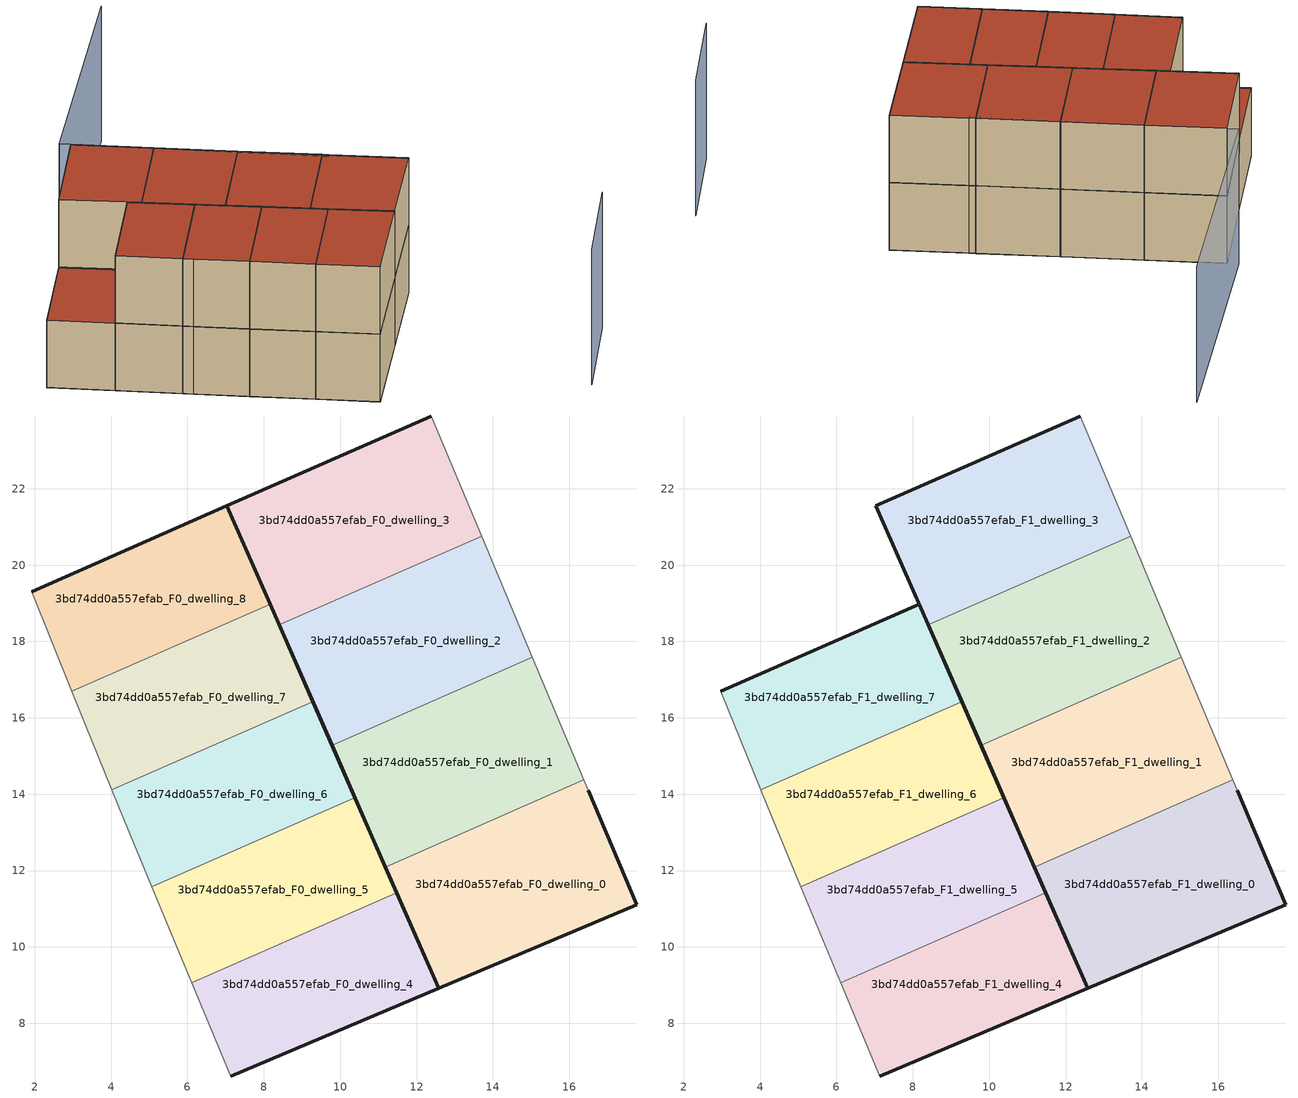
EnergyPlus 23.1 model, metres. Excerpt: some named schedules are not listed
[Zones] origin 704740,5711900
3bd74dd0a557efab_F0_dwelling_0
 floor ground (EU_floor_Construction): 17.77,11.1 16.49,14.1 16.38,14.37 11.18,12.09 12.58,8.92 z0
 wall outside (EU_wall_Construction): 16.49,14.1 17.77,11.1 12.58,8.92 11.18,12.09 z0:3
 wall adiabatic (EU_wall_Construction): 16.38,14.37 16.49,14.1 z0:3
 wall to 3bd74dd0a557efab_F0_dwelling_1 (EU_wall_Construction): 11.18,12.09 16.38,14.37 z0:3
3bd74dd0a557efab_F0_dwelling_1
 floor ground (EU_floor_Construction): 16.38,14.37 15.03,17.58 9.79,15.28 11.18,12.09 z0
 wall outside (EU_wall_Construction): 11.18,12.09 9.79,15.28 z0:3
 wall to 3bd74dd0a557efab_F0_dwelling_2 (EU_wall_Construction): 9.79,15.28 15.03,17.58 z0:3
 wall adiabatic (EU_wall_Construction): 15.03,17.58 16.38,14.37 z0:3
3bd74dd0a557efab_F0_dwelling_2
 floor ground (EU_floor_Construction): 15.03,17.58 13.7,20.76 8.4,18.43 9.79,15.28 z0
 wall outside (EU_wall_Construction): 9.79,15.28 8.4,18.43 z0:3
 wall to 3bd74dd0a557efab_F0_dwelling_3 (EU_wall_Construction): 8.4,18.43 13.7,20.76 z0:3
 wall adiabatic (EU_wall_Construction): 13.7,20.76 15.03,17.58 z0:3
3bd74dd0a557efab_F0_dwelling_3
 floor ground (EU_floor_Construction): 13.7,20.76 12.39,23.91 7.03,21.55 8.4,18.43 z0
 wall outside (EU_wall_Construction): 8.4,18.43 7.03,21.55 12.39,23.91 z0:3
 wall adiabatic (EU_wall_Construction): 12.39,23.91 13.7,20.76 z0:3
3bd74dd0a557efab_F0_dwelling_4
 floor ground (EU_floor_Construction): 12.58,8.92 11.48,11.42 6.11,9.07 7.13,6.62 z0
 wall outside (EU_wall_Construction): 11.48,11.42 12.58,8.92 7.13,6.62 z0:3
 wall adiabatic (EU_wall_Construction): 7.13,6.62 6.11,9.07 z0:3
 wall to 3bd74dd0a557efab_F0_dwelling_5 (EU_wall_Construction): 6.11,9.07 11.48,11.42 z0:3
3bd74dd0a557efab_F0_dwelling_5
 floor ground (EU_floor_Construction): 11.48,11.42 10.39,13.91 5.06,11.58 6.11,9.07 z0
 wall outside (EU_wall_Construction): 10.39,13.91 11.48,11.42 z0:3
 wall adiabatic (EU_wall_Construction): 6.11,9.07 5.06,11.58 z0:3
 wall to 3bd74dd0a557efab_F0_dwelling_6 (EU_wall_Construction): 5.06,11.58 10.39,13.91 z0:3
3bd74dd0a557efab_F0_dwelling_6
 floor ground (EU_floor_Construction): 10.39,13.91 9.28,16.43 4.02,14.11 4.18,13.7 5.06,11.58 z0
 wall outside (EU_wall_Construction): 9.28,16.43 10.39,13.91 z0:3
 wall adiabatic (EU_wall_Construction): 5.06,11.58 4.18,13.7 4.02,14.11 z0:3
 wall to 3bd74dd0a557efab_F0_dwelling_7 (EU_wall_Construction): 4.02,14.11 9.28,16.43 z0:3
3bd74dd0a557efab_F0_dwelling_7
 floor ground (EU_floor_Construction): 9.28,16.43 8.17,18.97 2.97,16.69 4.02,14.11 z0
 wall outside (EU_wall_Construction): 8.17,18.97 9.28,16.43 z0:3
 wall adiabatic (EU_wall_Construction): 4.02,14.11 2.97,16.69 z0:3
 wall to 3bd74dd0a557efab_F0_dwelling_8 (EU_wall_Construction): 2.97,16.69 8.17,18.97 z0:3
3bd74dd0a557efab_F0_dwelling_8
 floor ground (EU_floor_Construction): 8.17,18.97 7.03,21.55 1.92,19.31 2.97,16.69 z0
 wall outside (EU_wall_Construction): 1.92,19.31 7.03,21.55 8.17,18.97 z0:3
 wall adiabatic (EU_wall_Construction): 2.97,16.69 1.92,19.31 z0:3
 roof outside (EU_roof_Construction): 7.03,21.55 8.17,18.97 2.97,16.69 1.92,19.31 z3
3bd74dd0a557efab_F1_dwelling_0
 floor to 3bd74dd0a557efab_F0_dwelling_0 (EU_floor_Construction): 17.77,11.1 16.49,14.1 16.38,14.37 11.18,12.09 12.58,8.92 z3
 wall outside (EU_wall_Construction): 16.49,14.1 17.77,11.1 12.58,8.92 11.18,12.09 z3:6
 wall adiabatic (EU_wall_Construction): 16.38,14.37 16.49,14.1 z3:6
 wall to 3bd74dd0a557efab_F1_dwelling_1 (EU_wall_Construction): 11.18,12.09 16.38,14.37 z3:6
 roof outside (EU_roof_Construction): 16.49,14.1 17.77,11.1 12.58,8.92 11.18,12.09 16.38,14.37 z6
3bd74dd0a557efab_F1_dwelling_1
 floor to 3bd74dd0a557efab_F0_dwelling_1 (EU_floor_Construction): 16.38,14.37 15.03,17.58 9.79,15.28 11.18,12.09 z3
 wall outside (EU_wall_Construction): 11.18,12.09 9.79,15.28 z3:6
 wall to 3bd74dd0a557efab_F1_dwelling_2 (EU_wall_Construction): 9.79,15.28 15.03,17.58 z3:6
 wall adiabatic (EU_wall_Construction): 15.03,17.58 16.38,14.37 z3:6
 roof outside (EU_roof_Construction): 15.03,17.58 16.38,14.37 11.18,12.09 9.79,15.28 z6
3bd74dd0a557efab_F1_dwelling_2
 floor to 3bd74dd0a557efab_F0_dwelling_2 (EU_floor_Construction): 15.03,17.58 13.7,20.76 8.4,18.43 9.79,15.28 z3
 wall outside (EU_wall_Construction): 9.79,15.28 8.4,18.43 z3:6
 wall to 3bd74dd0a557efab_F1_dwelling_3 (EU_wall_Construction): 8.4,18.43 13.7,20.76 z3:6
 wall adiabatic (EU_wall_Construction): 13.7,20.76 15.03,17.58 z3:6
 roof outside (EU_roof_Construction): 13.7,20.76 15.03,17.58 9.79,15.28 8.4,18.43 z6
3bd74dd0a557efab_F1_dwelling_3
 floor to 3bd74dd0a557efab_F0_dwelling_3 (EU_floor_Construction): 13.7,20.76 12.39,23.91 7.03,21.55 8.4,18.43 z3
 wall outside (EU_wall_Construction): 8.4,18.43 7.03,21.55 12.39,23.91 z3:6
 wall adiabatic (EU_wall_Construction): 12.39,23.91 13.7,20.76 z3:6
 roof outside (EU_roof_Construction): 12.39,23.91 13.7,20.76 8.4,18.43 7.03,21.55 z6
3bd74dd0a557efab_F1_dwelling_4
 floor to 3bd74dd0a557efab_F0_dwelling_4 (EU_floor_Construction): 12.58,8.92 11.48,11.42 6.11,9.07 7.13,6.62 z3
 wall outside (EU_wall_Construction): 11.48,11.42 12.58,8.92 7.13,6.62 z3:6
 wall adiabatic (EU_wall_Construction): 7.13,6.62 6.11,9.07 z3:6
 wall to 3bd74dd0a557efab_F1_dwelling_5 (EU_wall_Construction): 6.11,9.07 11.48,11.42 z3:6
 roof outside (EU_roof_Construction): 11.48,11.42 12.58,8.92 7.13,6.62 6.11,9.07 z6
3bd74dd0a557efab_F1_dwelling_5
 floor to 3bd74dd0a557efab_F0_dwelling_5 (EU_floor_Construction): 11.48,11.42 10.39,13.91 5.06,11.58 6.11,9.07 z3
 wall outside (EU_wall_Construction): 10.39,13.91 11.48,11.42 z3:6
 wall adiabatic (EU_wall_Construction): 6.11,9.07 5.06,11.58 z3:6
 wall to 3bd74dd0a557efab_F1_dwelling_6 (EU_wall_Construction): 5.06,11.58 10.39,13.91 z3:6
 roof outside (EU_roof_Construction): 10.39,13.91 11.48,11.42 6.11,9.07 5.06,11.58 z6
3bd74dd0a557efab_F1_dwelling_6
 floor to 3bd74dd0a557efab_F0_dwelling_6 (EU_floor_Construction): 10.39,13.91 9.28,16.43 4.02,14.11 4.18,13.7 5.06,11.58 z3
 wall outside (EU_wall_Construction): 9.28,16.43 10.39,13.91 z3:6
 wall adiabatic (EU_wall_Construction): 5.06,11.58 4.18,13.7 4.02,14.11 z3:6
 wall to 3bd74dd0a557efab_F1_dwelling_7 (EU_wall_Construction): 4.02,14.11 9.28,16.43 z3:6
 roof outside (EU_roof_Construction): 9.28,16.43 10.39,13.91 5.06,11.58 4.18,13.7 4.02,14.11 z6
3bd74dd0a557efab_F1_dwelling_7
 floor to 3bd74dd0a557efab_F0_dwelling_7 (EU_floor_Construction): 9.28,16.43 8.17,18.97 2.97,16.69 4.02,14.11 z3
 wall outside (EU_wall_Construction): 2.97,16.69 8.17,18.97 9.28,16.43 z3:6
 wall adiabatic (EU_wall_Construction): 4.02,14.11 2.97,16.69 z3:6
 roof outside (EU_roof_Construction): 8.17,18.97 9.28,16.43 4.02,14.11 2.97,16.69 z6
shading: 12.9,-0.1 18.36,2.41 / 16.34,14.04 12.21,24.35 / 12.21,24.35 25.77,29.79 z0:6
[Building]
EU S2 Campaign: North Axis=0; Terrain=City; Solar Distribution=FullExterior
[Site:Location]
London: Latitude=51.5; Longitude=-0.5; Time Zone=0; Elevation=25
[SizingPeriod:WeatherFileDays]
AnnualSizingPeriod: Begin Month=1; Begin Day of Month=1; End Month=12; End Day of Month=31; Day of Week for Start Day=Monday; Use Weather File Daylight Saving Period=No; Use Weather File Rain and Snow Indicators=No
[MATERIAL]
EU_InternalMass_Material: Roughness=MediumRough; Thickness=0.1; Conductivity=1; Density=1800; Specific Heat=900; Thermal Absorptance=0.9; Solar Absorptance=0.7; Visible Absorptance=0.7
[MATERIAL:NOMASS] Roughness=MediumRough; Thermal Absorptance=0.9; Solar Absorptance=0.7; Visible Absorptance=0.7
Name | Thermal Resistance
EU_wall_NoMass | 1.04674
EU_roof_NoMass | 4.32442
EU_floor_NoMass | 2.04616
[CONSTRUCTION]
EU_wall_Construction: EU_wall_NoMass
EU_roof_Construction: EU_roof_NoMass
EU_floor_Construction: EU_floor_NoMass
EU_InternalMass_Construction: EU_InternalMass_Material
[ZONE] Type=1; Multiplier=1; Ceiling Height=autocalculate; Floor Area=autocalculate; Part of Total Floor Area=Yes
Name | Volume
3bd74dd0a557efab_F0_dwelling_0; 3bd74dd0a557efab_F1_dwelling_0 | 59.4998
3bd74dd0a557efab_F0_dwelling_1; 3bd74dd0a557efab_F1_dwelling_1 | 59.5071
3bd74dd0a557efab_F0_dwelling_2; 3bd74dd0a557efab_F1_dwelling_2 | 59.4858
3bd74dd0a557efab_F0_dwelling_3; 3bd74dd0a557efab_F1_dwelling_3 | 59.51
3bd74dd0a557efab_F0_dwelling_4; 3bd74dd0a557efab_F1_dwelling_4 | 47.6008
3bd74dd0a557efab_F0_dwelling_5; 3bd74dd0a557efab_F1_dwelling_5 | 47.5942
3bd74dd0a557efab_F0_dwelling_6; 3bd74dd0a557efab_F1_dwelling_6 | 47.6052
3bd74dd0a557efab_F0_dwelling_7; 3bd74dd0a557efab_F1_dwelling_7; 3bd74dd0a557efab_F0_dwelling_8 | 47.5979
[INTERNALMASS] Construction=EU_InternalMass_Construction
Name | Zone or ZoneList | Surface Area
3bd74dd0a557efab_F0_dwelling_0_EU_InternalMass | 3bd74dd0a557efab_F0_dwelling_0 | 19.8329
3bd74dd0a557efab_F0_dwelling_1_EU_InternalMass | 3bd74dd0a557efab_F0_dwelling_1 | 19.8358
3bd74dd0a557efab_F0_dwelling_2_EU_InternalMass | 3bd74dd0a557efab_F0_dwelling_2 | 19.8288
3bd74dd0a557efab_F0_dwelling_3_EU_InternalMass | 3bd74dd0a557efab_F0_dwelling_3 | 19.8364
3bd74dd0a557efab_F0_dwelling_4_EU_InternalMass | 3bd74dd0a557efab_F0_dwelling_4 | 15.8668
3bd74dd0a557efab_F0_dwelling_5_EU_InternalMass | 3bd74dd0a557efab_F0_dwelling_5 | 15.8647
3bd74dd0a557efab_F0_dwelling_6_EU_InternalMass | 3bd74dd0a557efab_F0_dwelling_6 | 15.8684
3bd74dd0a557efab_F0_dwelling_7_EU_InternalMass | 3bd74dd0a557efab_F0_dwelling_7 | 15.866
3bd74dd0a557efab_F0_dwelling_8_EU_InternalMass | 3bd74dd0a557efab_F0_dwelling_8 | 15.8658
3bd74dd0a557efab_F1_dwelling_0_EU_InternalMass | 3bd74dd0a557efab_F1_dwelling_0 | 19.8349
3bd74dd0a557efab_F1_dwelling_1_EU_InternalMass | 3bd74dd0a557efab_F1_dwelling_1 | 19.8293
3bd74dd0a557efab_F1_dwelling_2_EU_InternalMass | 3bd74dd0a557efab_F1_dwelling_2 | 19.8291
3bd74dd0a557efab_F1_dwelling_3_EU_InternalMass | 3bd74dd0a557efab_F1_dwelling_3 | 19.8339
3bd74dd0a557efab_F1_dwelling_4_EU_InternalMass | 3bd74dd0a557efab_F1_dwelling_4 | 19.8355
3bd74dd0a557efab_F1_dwelling_5_EU_InternalMass | 3bd74dd0a557efab_F1_dwelling_5 | 19.8346
3bd74dd0a557efab_F1_dwelling_6_EU_InternalMass | 3bd74dd0a557efab_F1_dwelling_6 | 19.83
3bd74dd0a557efab_F1_dwelling_7_EU_InternalMass | 3bd74dd0a557efab_F1_dwelling_7 | 19.8331
[OTHEREQUIPMENT] Fuel Type=Electricity; Design Level Calculation Method=Watts/Area; Power per Zone Floor Area=1; Fraction Latent=0; Fraction Radiant=0; Fraction Lost=0; Carbon Dioxide Generation Rate=0; EndUse Subcategory=EU_Step8_InternalGains
Name | Zone or ZoneList or Space or SpaceList | Schedule
EU_Step8_InternalGain_3bd74dd0a557efab_F0_dwelling_0_f000 | 3bd74dd0a557efab_F0_dwelling_0 | EU_Step8_GainSchedule_3bd74dd0a557efab_F0_dwelling_0_f000
EU_Step8_InternalGain_3bd74dd0a557efab_F0_dwelling_1_f000 | 3bd74dd0a557efab_F0_dwelling_1 | EU_Step8_GainSchedule_3bd74dd0a557efab_F0_dwelling_1_f000
EU_Step8_InternalGain_3bd74dd0a557efab_F0_dwelling_2_f000 | 3bd74dd0a557efab_F0_dwelling_2 | EU_Step8_GainSchedule_3bd74dd0a557efab_F0_dwelling_2_f000
EU_Step8_InternalGain_3bd74dd0a557efab_F0_dwelling_3_f000 | 3bd74dd0a557efab_F0_dwelling_3 | EU_Step8_GainSchedule_3bd74dd0a557efab_F0_dwelling_3_f000
EU_Step8_InternalGain_3bd74dd0a557efab_F0_dwelling_4_f000 | 3bd74dd0a557efab_F0_dwelling_4 | EU_Step8_GainSchedule_3bd74dd0a557efab_F0_dwelling_4_f000
EU_Step8_InternalGain_3bd74dd0a557efab_F0_dwelling_5_f000 | 3bd74dd0a557efab_F0_dwelling_5 | EU_Step8_GainSchedule_3bd74dd0a557efab_F0_dwelling_5_f000
EU_Step8_InternalGain_3bd74dd0a557efab_F0_dwelling_6_f000 | 3bd74dd0a557efab_F0_dwelling_6 | EU_Step8_GainSchedule_3bd74dd0a557efab_F0_dwelling_6_f000
EU_Step8_InternalGain_3bd74dd0a557efab_F0_dwelling_7_f000 | 3bd74dd0a557efab_F0_dwelling_7 | EU_Step8_GainSchedule_3bd74dd0a557efab_F0_dwelling_7_f000
EU_Step8_InternalGain_3bd74dd0a557efab_F0_dwelling_8_f000 | 3bd74dd0a557efab_F0_dwelling_8 | EU_Step8_GainSchedule_3bd74dd0a557efab_F0_dwelling_8_f000
EU_Step8_InternalGain_3bd74dd0a557efab_F1_dwelling_0_f000 | 3bd74dd0a557efab_F1_dwelling_0 | EU_Step8_GainSchedule_3bd74dd0a557efab_F1_dwelling_0_f000
EU_Step8_InternalGain_3bd74dd0a557efab_F1_dwelling_1_f000 | 3bd74dd0a557efab_F1_dwelling_1 | EU_Step8_GainSchedule_3bd74dd0a557efab_F1_dwelling_1_f000
EU_Step8_InternalGain_3bd74dd0a557efab_F1_dwelling_2_f000 | 3bd74dd0a557efab_F1_dwelling_2 | EU_Step8_GainSchedule_3bd74dd0a557efab_F1_dwelling_2_f000
EU_Step8_InternalGain_3bd74dd0a557efab_F1_dwelling_3_f000 | 3bd74dd0a557efab_F1_dwelling_3 | EU_Step8_GainSchedule_3bd74dd0a557efab_F1_dwelling_3_f000
EU_Step8_InternalGain_3bd74dd0a557efab_F1_dwelling_4_f000 | 3bd74dd0a557efab_F1_dwelling_4 | EU_Step8_GainSchedule_3bd74dd0a557efab_F1_dwelling_4_f000
EU_Step8_InternalGain_3bd74dd0a557efab_F1_dwelling_5_f000 | 3bd74dd0a557efab_F1_dwelling_5 | EU_Step8_GainSchedule_3bd74dd0a557efab_F1_dwelling_5_f000
EU_Step8_InternalGain_3bd74dd0a557efab_F1_dwelling_6_f000 | 3bd74dd0a557efab_F1_dwelling_6 | EU_Step8_GainSchedule_3bd74dd0a557efab_F1_dwelling_6_f000
EU_Step8_InternalGain_3bd74dd0a557efab_F1_dwelling_7_f000 | 3bd74dd0a557efab_F1_dwelling_7 | EU_Step8_GainSchedule_3bd74dd0a557efab_F1_dwelling_7_f000
[ZONEVENTILATION:DESIGNFLOWRATE] Schedule=EU_AlwaysOn; Design Flow Rate Calculation Method=AirChanges/Hour; Air Changes per Hour=0.488719; Ventilation Type=Natural; Fan Pressure Rise=0; Fan Total Efficiency=1; Constant Term Coefficient=1; Temperature Term Coefficient=0; Velocity Term Coefficient=0; Velocity Squared Term Coefficient=0; Minimum Indoor Temperature=-100; Maximum Indoor Temperature=100; Delta Temperature=-100; Minimum Outdoor Temperature=-100; Maximum Outdoor Temperature=100; Maximum Wind Speed=40
Name | Zone or ZoneList or Space or SpaceList
EU_ConstantAir_3bd74dd0a557efab_F0_dwelling_0 | 3bd74dd0a557efab_F0_dwelling_0
EU_ConstantAir_3bd74dd0a557efab_F0_dwelling_1 | 3bd74dd0a557efab_F0_dwelling_1
EU_ConstantAir_3bd74dd0a557efab_F0_dwelling_2 | 3bd74dd0a557efab_F0_dwelling_2
EU_ConstantAir_3bd74dd0a557efab_F0_dwelling_3 | 3bd74dd0a557efab_F0_dwelling_3
EU_ConstantAir_3bd74dd0a557efab_F0_dwelling_4 | 3bd74dd0a557efab_F0_dwelling_4
EU_ConstantAir_3bd74dd0a557efab_F0_dwelling_5 | 3bd74dd0a557efab_F0_dwelling_5
EU_ConstantAir_3bd74dd0a557efab_F0_dwelling_6 | 3bd74dd0a557efab_F0_dwelling_6
EU_ConstantAir_3bd74dd0a557efab_F0_dwelling_7 | 3bd74dd0a557efab_F0_dwelling_7
EU_ConstantAir_3bd74dd0a557efab_F0_dwelling_8 | 3bd74dd0a557efab_F0_dwelling_8
EU_ConstantAir_3bd74dd0a557efab_F1_dwelling_0 | 3bd74dd0a557efab_F1_dwelling_0
EU_ConstantAir_3bd74dd0a557efab_F1_dwelling_1 | 3bd74dd0a557efab_F1_dwelling_1
EU_ConstantAir_3bd74dd0a557efab_F1_dwelling_2 | 3bd74dd0a557efab_F1_dwelling_2
EU_ConstantAir_3bd74dd0a557efab_F1_dwelling_3 | 3bd74dd0a557efab_F1_dwelling_3
EU_ConstantAir_3bd74dd0a557efab_F1_dwelling_4 | 3bd74dd0a557efab_F1_dwelling_4
EU_ConstantAir_3bd74dd0a557efab_F1_dwelling_5 | 3bd74dd0a557efab_F1_dwelling_5
EU_ConstantAir_3bd74dd0a557efab_F1_dwelling_6 | 3bd74dd0a557efab_F1_dwelling_6
EU_ConstantAir_3bd74dd0a557efab_F1_dwelling_7 | 3bd74dd0a557efab_F1_dwelling_7
[HVACTEMPLATE:THERMOSTAT] Constant Heating Setpoint=20; Constant Cooling Setpoint=50
EU_HeatOnly_3bd74dd0a557efab_F0_dwelling_0; EU_HeatOnly_3bd74dd0a557efab_F0_dwelling_1; EU_HeatOnly_3bd74dd0a557efab_F0_dwelling_2; EU_HeatOnly_3bd74dd0a557efab_F0_dwelling_3; EU_HeatOnly_3bd74dd0a557efab_F0_dwelling_4; EU_HeatOnly_3bd74dd0a557efab_F0_dwelling_5; EU_HeatOnly_3bd74dd0a557efab_F0_dwelling_6; EU_HeatOnly_3bd74dd0a557efab_F0_dwelling_7; EU_HeatOnly_3bd74dd0a557efab_F0_dwelling_8; EU_HeatOnly_3bd74dd0a557efab_F1_dwelling_0; EU_HeatOnly_3bd74dd0a557efab_F1_dwelling_1; EU_HeatOnly_3bd74dd0a557efab_F1_dwelling_2; EU_HeatOnly_3bd74dd0a557efab_F1_dwelling_3; EU_HeatOnly_3bd74dd0a557efab_F1_dwelling_4; EU_HeatOnly_3bd74dd0a557efab_F1_dwelling_5; EU_HeatOnly_3bd74dd0a557efab_F1_dwelling_6; EU_HeatOnly_3bd74dd0a557efab_F1_dwelling_7
[HVACTEMPLATE:ZONE:IDEALLOADSAIRSYSTEM] System Availability Schedule=EU_AlwaysOn; Maximum Heating Supply Air Temperature=50; Minimum Cooling Supply Air Temperature=13; Maximum Heating Supply Air Humidity Ratio=0.0156; Minimum Cooling Supply Air Humidity Ratio=0.0077; Heating Limit=NoLimit; Cooling Limit=NoLimit; Heating Availability Schedule=EU_AlwaysOn; Cooling Availability Schedule=EU_CoolingOff; Dehumidification Control Type=ConstantSensibleHeatRatio; Cooling Sensible Heat Ratio=0.7; Dehumidification Setpoint=60; Humidification Control Type=None; Humidification Setpoint=30; Outdoor Air Method=None; Outdoor Air Flow Rate per Person=0.00944; Outdoor Air Flow Rate per Zone Floor Area=0; Outdoor Air Flow Rate per Zone=0; Demand Controlled Ventilation Type=None; Outdoor Air Economizer Type=NoEconomizer; Heat Recovery Type=None; Sensible Heat Recovery Effectiveness=0.7; Latent Heat Recovery Effectiveness=0.65
Name | Template Thermostat
3bd74dd0a557efab_F0_dwelling_0 | EU_HeatOnly_3bd74dd0a557efab_F0_dwelling_0
3bd74dd0a557efab_F0_dwelling_1 | EU_HeatOnly_3bd74dd0a557efab_F0_dwelling_1
3bd74dd0a557efab_F0_dwelling_2 | EU_HeatOnly_3bd74dd0a557efab_F0_dwelling_2
3bd74dd0a557efab_F0_dwelling_3 | EU_HeatOnly_3bd74dd0a557efab_F0_dwelling_3
3bd74dd0a557efab_F0_dwelling_4 | EU_HeatOnly_3bd74dd0a557efab_F0_dwelling_4
3bd74dd0a557efab_F0_dwelling_5 | EU_HeatOnly_3bd74dd0a557efab_F0_dwelling_5
3bd74dd0a557efab_F0_dwelling_6 | EU_HeatOnly_3bd74dd0a557efab_F0_dwelling_6
3bd74dd0a557efab_F0_dwelling_7 | EU_HeatOnly_3bd74dd0a557efab_F0_dwelling_7
3bd74dd0a557efab_F0_dwelling_8 | EU_HeatOnly_3bd74dd0a557efab_F0_dwelling_8
3bd74dd0a557efab_F1_dwelling_0 | EU_HeatOnly_3bd74dd0a557efab_F1_dwelling_0
3bd74dd0a557efab_F1_dwelling_1 | EU_HeatOnly_3bd74dd0a557efab_F1_dwelling_1
3bd74dd0a557efab_F1_dwelling_2 | EU_HeatOnly_3bd74dd0a557efab_F1_dwelling_2
3bd74dd0a557efab_F1_dwelling_3 | EU_HeatOnly_3bd74dd0a557efab_F1_dwelling_3
3bd74dd0a557efab_F1_dwelling_4 | EU_HeatOnly_3bd74dd0a557efab_F1_dwelling_4
3bd74dd0a557efab_F1_dwelling_5 | EU_HeatOnly_3bd74dd0a557efab_F1_dwelling_5
3bd74dd0a557efab_F1_dwelling_6 | EU_HeatOnly_3bd74dd0a557efab_F1_dwelling_6
3bd74dd0a557efab_F1_dwelling_7 | EU_HeatOnly_3bd74dd0a557efab_F1_dwelling_7
